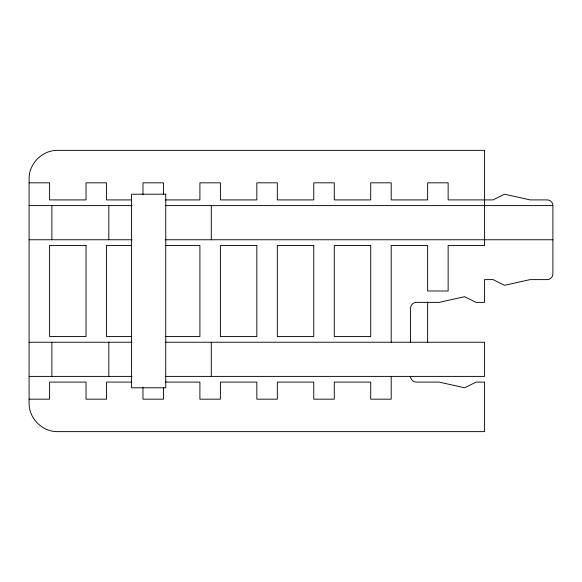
<?xml version="1.0" encoding="UTF-8"?>
<svg xmlns="http://www.w3.org/2000/svg" width="582" height="582" viewBox="0 0 582 582"><rect width="100%" height="100%" fill="white"/><g stroke="black" fill="none" stroke-linecap="round" stroke-linejoin="round"><path stroke-width="0.87" d="M391.199 376.401L391.199 399.172L370.705 399.172L370.705 382.09L334.272 382.09L334.272 399.172L313.771 399.172L313.771 382.09L277.33 382.09L277.33 399.172L256.837 399.172L256.837 382.09L220.403 382.09L220.403 399.172L199.902 399.172L199.902 382.09L165.244 382.09M29.1 182.828L49.594 182.828L49.594 199.91L86.034 199.91L86.034 182.828L106.528 182.828L106.528 199.91L131.416 199.91M165.244 199.91L199.902 199.91L199.902 182.828L220.403 182.828L220.403 199.91L256.837 199.91L256.837 182.828L277.33 182.828L277.33 199.91L313.771 199.91L313.771 182.828L334.272 182.828L334.272 199.91L370.705 199.91L370.705 182.828L391.199 182.828L391.199 199.91L427.639 199.91L427.639 182.828L448.14 182.828L448.14 199.91L493.121 199.902L504.507 194.213L530.129 199.902L547.204 199.902C550.252 199.852 552.951 202.551 552.9 205.599L552.9 273.918C552.951 276.967 550.252 279.666 547.204 279.615L530.129 279.615L504.507 285.304L493.121 279.615L484.58 279.615L484.58 302.385L476.04 302.385L464.654 296.696L439.032 302.385L416.254 302.385C413.242 302.385 410.623 305.099 410.565 308.082L410.565 342.238M29.1 205.599L132.034 205.599M165.201 205.599L552.9 205.599M29.1 239.762L132.034 239.762M165.201 239.762L552.9 239.762M131.416 245.451L106.528 245.451L106.528 336.549L131.416 336.549M165.244 245.451L199.902 245.451L199.902 336.549L165.244 336.549M29.1 342.238L132.034 342.238M165.201 342.238L484.58 342.238L484.58 376.401L165.201 376.401M29.1 376.401L132.034 376.401M131.416 382.09L106.528 382.09L106.528 399.172L86.034 399.172L86.034 382.09L49.594 382.09L49.594 399.172L29.1 399.172M410.565 376.401C410.456 379.479 413.184 382.185 416.254 382.098L439.032 382.098L464.654 387.787L476.04 382.098L484.58 382.098L484.58 431.626L57.567 431.626C42.348 431.902 28.824 418.385 29.1 403.159L29.1 178.841C28.824 163.615 42.348 150.098 57.567 150.374L484.58 150.374L484.573 245.451L448.14 245.451L448.14 291L427.639 291L427.639 245.451L391.206 245.451L391.206 342.238M427.646 301.905L427.646 342.783M211.288 205.599L211.288 239.762M211.288 342.238L211.288 376.401M163.462 194.512L163.462 182.828L142.968 182.828L142.968 194.512M163.462 387.488L163.462 399.172L142.968 399.172L142.968 387.488M108.812 205.599L108.812 239.762M108.812 342.238L108.812 376.401M51.871 205.599L51.871 239.762M51.871 342.238L51.871 376.401M165.746 194.213L131.583 194.213L131.583 387.787L165.746 387.787L165.746 194.213M86.034 245.451L49.594 245.451L49.594 336.549L86.034 336.549L86.034 245.451M256.837 245.451L220.396 245.451L220.396 336.549L256.837 336.549L256.837 245.451M313.771 245.451L277.33 245.451L277.33 336.549L313.771 336.549L313.771 245.451M370.705 245.451L334.272 245.451L334.272 336.549L370.705 336.549L370.705 245.451"/></g></svg>
